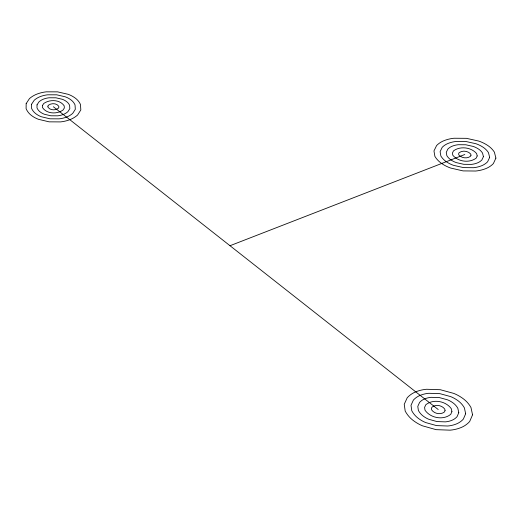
<?xml version="1.0" encoding="UTF-8"?>
<svg xmlns="http://www.w3.org/2000/svg" width="522" height="522" viewBox="0 0 522 522"><rect width="100%" height="100%" fill="white"/><g stroke="black" fill="none" stroke-linecap="round" stroke-linejoin="round"><path stroke-width="0.78" d="M230.006 245.718L464.789 154.505M53.374 106.756L438.219 409.535M47.913 106.123L47.913 107.134C50.027 110.41 55.221 110.553 58.196 108.4L58.849 107.388L58.784 106.299C56.644 103.102 51.521 102.991 48.566 105.118L47.913 106.123M42.465 105.49L42.452 107.512C46.673 114.077 57.074 114.357 63.031 110.044L64.33 108.028L64.199 105.842C59.906 99.461 49.675 99.232 43.77 103.48L42.465 105.49M37.023 104.857L36.997 107.891A13.618 11.543 -30.3 0 0 39.972 111.773A20.032 16.985 -29.8 0 0 44.435 114.266L50.823 115.786L57.642 115.819A20.038 17.017 -29.7 0 0 63.214 114.494A12.835 10.923 -29.9 0 0 67.873 111.695L69.817 108.661L69.615 105.392A12.88 10.982 -30.4 0 0 66.757 101.744A20.234 17.252 -31 0 0 62.275 99.278L55.913 97.797L49.153 97.777A20.227 17.219 -31.1 0 0 43.626 99.082A12.874 10.929 -30.8 0 0 38.987 101.849L37.023 104.857M31.588 104.224L31.548 108.269A18.139 15.366 -30.2 0 0 35.496 113.45A26.668 22.59 -29.6 0 0 41.44 116.778L49.962 118.807L59.071 118.853A26.674 22.642 -29.4 0 0 66.516 117.091A17.102 14.564 -29.8 0 0 72.734 113.352L75.318 109.3L75.037 104.935A17.187 14.668 -30.4 0 0 71.214 100.074A27.02 23.059 -31.2 0 0 65.23 96.798L56.754 94.821L47.75 94.802A27.013 23.001 -31.4 0 0 40.396 96.544A17.174 14.577 -31 0 0 34.217 100.224L31.588 104.224M26.165 103.597L26.1 108.648A22.655 19.17 -30.2 0 0 31.02 115.127A33.277 28.162 -29.5 0 0 38.445 119.297L49.107 121.841L60.506 121.907A33.291 28.253 -29.2 0 0 69.824 119.695A21.363 18.205 -29.6 0 0 77.602 115.01L80.825 109.94L80.466 104.478A21.5 18.368 -30.5 0 0 75.67 98.41A33.832 28.899 -31.4 0 0 68.186 94.319L57.596 91.859L46.354 91.833A33.826 28.808 -31.6 0 0 37.179 94.006A21.48 18.218 -31.1 0 0 29.454 98.599L26.165 103.597M472.554 414.827L469.669 421.522A25.911 24.58 53.2 0 1 461.109 427.538A40.148 38.256 51.1 0 1 450.134 430.167L436.124 429.658L422.52 425.828A39.992 38.25 51.9 0 1 412.55 419.949A27.235 26.061 55.2 0 1 405.189 411.062L404.237 404.289L407.232 397.718A25.93 24.736 59 0 1 415.74 391.846A41.081 38.98 60.4 0 1 426.52 389.268L440.287 389.712L453.768 393.399A41.231 39 59.2 0 1 463.804 399.154A26.178 24.762 56.2 0 1 470.961 407.48L472.554 414.827M465.657 413.763L463.34 419.114A20.73 19.679 53.7 0 1 456.496 423.91A32.188 30.667 52.1 0 1 447.732 426.011L436.549 425.606L425.671 422.559A32.09 30.661 52.8 0 1 417.691 417.861A21.833 20.873 55.4 0 1 411.786 410.755L411.003 405.333L413.391 400.067A20.743 19.777 58.4 0 1 420.203 395.356A32.782 31.131 59.6 0 1 428.843 393.294L439.876 393.653L450.675 396.609A32.879 31.137 58.6 0 1 458.694 401.229A20.9 19.797 56.1 0 1 464.397 407.891L465.657 413.763M458.779 412.706L457.037 416.706A15.549 14.766 54.2 0 1 451.902 420.301A24.188 23.046 53.1 0 1 445.344 421.867L436.966 421.567L428.816 419.29A24.136 23.04 53.6 0 1 422.827 415.78A16.41 15.667 55.5 0 1 418.383 410.455L417.789 406.384L419.577 402.423A15.556 14.825 57.7 0 1 424.686 398.88A24.527 23.301 58.7 0 1 431.179 397.333L439.465 397.607L447.569 399.832A24.58 23.307 58 0 1 453.579 403.304A15.64 14.831 56.1 0 1 457.846 408.302L458.779 412.706M451.915 411.643L450.747 414.311C443.295 420.556 430.324 418.07 424.993 410.148L424.588 407.428L425.769 404.785C433.143 398.645 445.899 401.007 451.302 408.713L451.915 411.643M445.057 410.586L444.476 411.917C440.751 415.036 434.271 413.789 431.603 409.842L431.394 408.478L431.988 407.153C435.668 404.08 442.062 405.261 444.757 409.124L445.057 410.586M495.9 158.114L493.349 163.614A22.772 20.606 10.5 0 1 485.656 168.671A35.437 31.979 9.3 0 1 475.757 171.027L463.086 170.903L450.734 168.071A35.346 31.946 8.4 0 1 441.658 163.49A24.012 21.8 8.3 0 1 434.904 156.417L433.965 150.923L436.614 145.514A22.74 20.763 9 0 1 444.261 140.562A35.848 32.827 10.5 0 1 454.003 138.245L466.479 138.33L478.72 141.057A35.946 32.86 11.5 0 1 487.848 145.547A22.896 20.821 11.4 0 1 494.399 152.17L495.9 158.114M489.656 157.39L487.607 161.781A18.211 16.495 10.4 0 1 481.454 165.82A28.384 25.65 9.4 0 1 473.552 167.706L463.425 167.601L453.559 165.344A28.318 25.624 8.7 0 1 446.29 161.69A19.229 17.467 8.6 0 1 440.868 156.032L440.105 151.641L442.219 147.302A18.192 16.6 9.2 0 1 448.339 143.328A28.645 26.191 10.3 0 1 456.143 141.475L466.139 141.547L475.947 143.739A28.703 26.211 11.1 0 1 483.241 147.334A18.296 16.632 11.1 0 1 488.468 152.639L489.656 157.39M483.424 156.665L481.878 159.954A13.657 12.378 10.3 0 1 477.271 162.975A21.311 19.288 9.5 0 1 471.346 164.384L463.771 164.313L456.372 162.629A21.278 19.275 9 0 1 450.917 159.895A14.44 13.122 8.9 0 1 446.845 155.654L446.264 152.352L447.837 149.096A13.65 12.437 9.4 0 1 452.43 146.108A21.454 19.588 10.2 0 1 458.296 144.718L465.807 144.77L473.16 146.421A21.493 19.601 10.8 0 1 478.635 149.122A13.702 12.456 10.8 0 1 482.543 153.103L483.424 156.665M477.199 155.941L476.168 158.133C469.402 163.262 458.185 161.82 452.822 155.269L452.424 153.07L453.474 150.891C460.176 145.847 471.216 147.204 476.619 153.572L477.199 155.941M470.988 155.223L470.472 156.313C467.086 158.877 461.487 158.153 458.805 154.884L458.603 153.788L459.125 152.698C462.472 150.166 468.006 150.845 470.7 154.036L470.988 155.223"/></g></svg>
